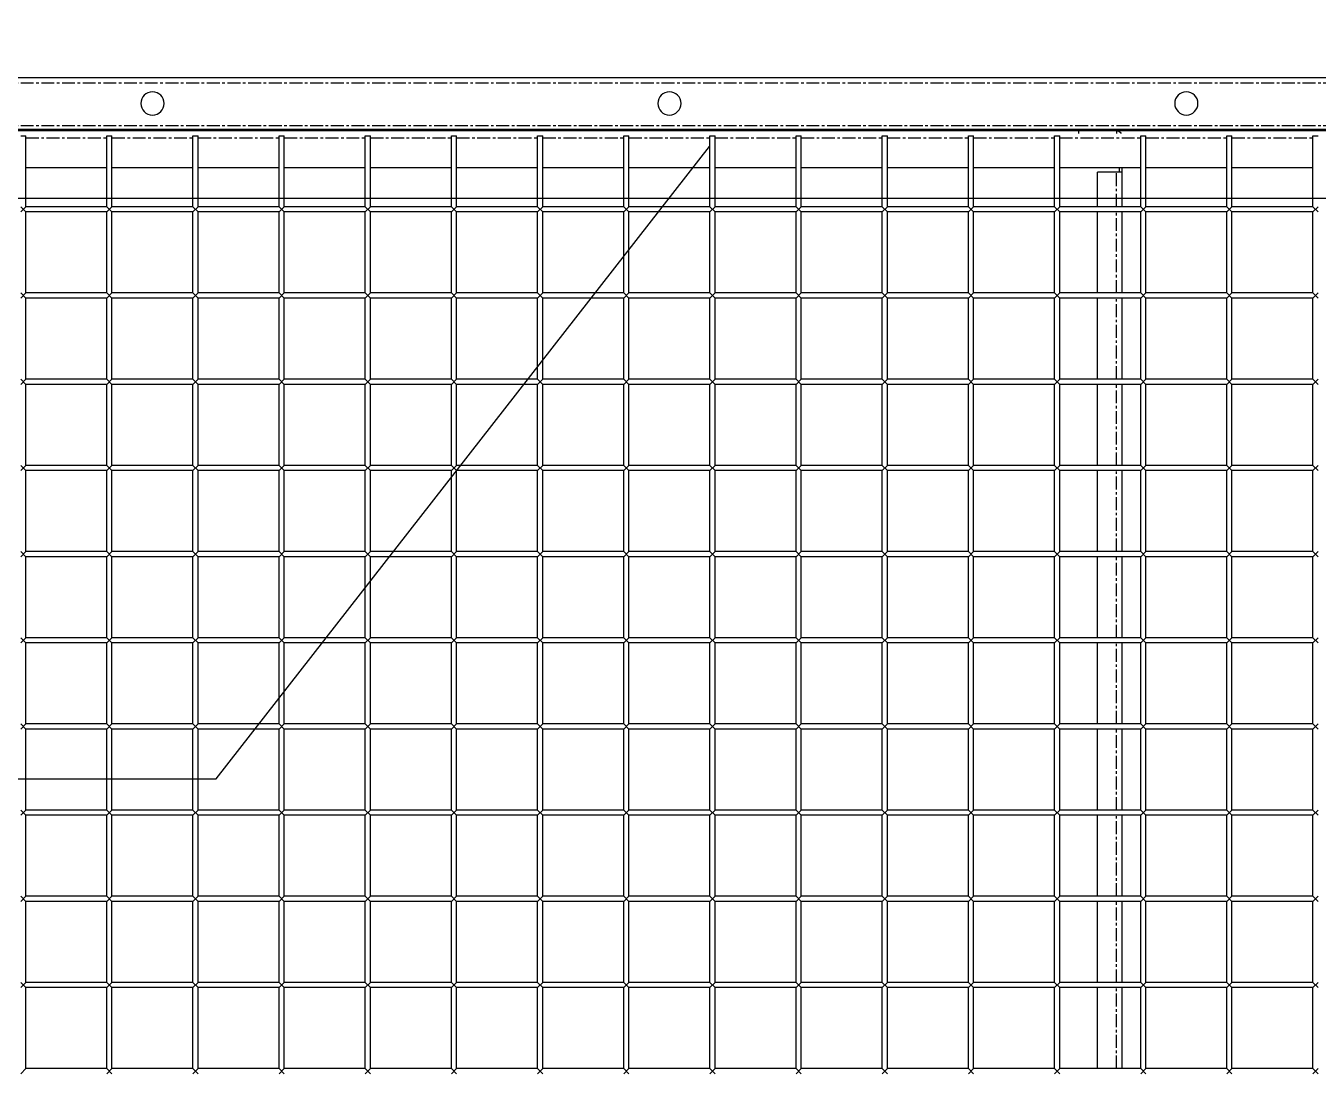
# Model space of a CAD drawing. Header units: millimetres. Extents: x -198529 to 244266, y -64 to 158464.
# Drawn here: x -164032 to -163282, y 95757 to 96363 of the extents above; entities that cross this region are included whole.
import ezdxf

# ---------------------------------------------------------------- set-up
doc = ezdxf.new("R2010")
doc.units = ezdxf.units.MM
doc.linetypes.add('CENTER', pattern=[12, 7.5, -1.5, 1.5, -1.5])
for name, color, linetype in [('0-DCC', 30, 'Continuous'), ('0-DCC-STRUC', 180, 'Continuous'), ('0-DCC-STRUC-T', 4, 'Continuous')]:
    doc.layers.add(name, color=color, linetype=linetype)

# ---------------------------------------------------------------- blocks, each defined once
blk = doc.blocks.new('DCC2850x1800(右)')
at = {"color": 0, "linetype": 'Continuous'}
for p, q in [((65614.5, -72678.48), (62966, -72678.48)), ((62966, -72709.38), (65613, -72709.38)), ((63292.5, -72712.38), (63289.5, -72712.38)), ((63292.5, -72753.48), (63292.5, -72712.38)), ((63339.5, -72753.48), (63339.5, -72712.38)), ((63342.5, -72712.38), (63339.5, -72712.38)), ((63342.5, -72753.48), (63342.5, -72712.38)), ((63389.5, -72753.48), (63389.5, -72712.38)), ((63392.5, -72712.38), (63389.5, -72712.38)), ((63392.5, -72753.48), (63392.5, -72712.38)), ((63428.5, -72709.38), (63428.5, -72710.88)), ((63439.5, -72753.48), (63439.5, -72712.38)), ((63442.5, -72712.38), (63439.5, -72712.38)), ((63442.5, -72753.48), (63442.5, -72712.38)), ((63489.5, -72753.48), (63489.5, -72712.38)), ((63492.5, -72712.38), (63489.5, -72712.38)), ((63492.5, -72753.48), (63492.5, -72712.38)), ((63539.5, -72753.48), (63539.5, -72712.38)), ((63542.5, -72712.38), (63539.5, -72712.38)), ((63542.5, -72753.48), (63542.5, -72712.38)), ((63589.5, -72753.48), (63589.5, -72712.38)), ((63592.5, -72712.38), (63589.5, -72712.38)), ((63592.5, -72753.48), (63592.5, -72712.38)), ((63639.5, -72753.48), (63639.5, -72712.38)), ((63642.5, -72712.38), (63639.5, -72712.38)), ((63642.5, -72753.48), (63642.5, -72712.38)), ((63689.5, -72753.48), (63689.5, -72712.38)), ((63692.5, -72712.38), (63689.5, -72712.38)), ((63692.5, -72753.48), (63692.5, -72712.38)), ((63739.5, -72753.48), (63739.5, -72712.38)), ((63742.5, -72712.38), (63739.5, -72712.38)), ((63742.5, -72753.48), (63742.5, -72712.38)), ((63789.5, -72753.48), (63789.5, -72712.38)), ((63792.5, -72712.38), (63789.5, -72712.38)), ((63792.5, -72753.48), (63792.5, -72712.38)), ((63839.5, -72753.48), (63839.5, -72712.38)), ((63842.5, -72712.38), (63839.5, -72712.38)), ((63842.5, -72753.48), (63842.5, -72712.38)), ((63889.5, -72753.48), (63889.5, -72712.38)), ((63892.5, -72712.38), (63889.5, -72712.38)), ((63892.5, -72753.48), (63892.5, -72712.38)), ((63939.5, -72753.48), (63939.5, -72712.38)), ((63942.5, -72712.38), (63939.5, -72712.38)), ((63942.5, -72753.48), (63942.5, -72712.38)), ((63989.5, -72753.48), (63989.5, -72712.38)), ((63992.5, -72712.38), (63989.5, -72712.38)), ((63992.5, -72753.48), (63992.5, -72712.38)), ((64039.5, -72753.48), (64039.5, -72712.38)), ((64042.5, -72712.38), (64039.5, -72712.38)), ((63292.5, -72730.88), (63339.5, -72730.88)), ((63342.5, -72730.88), (63389.5, -72730.88)), ((63392.5, -72730.88), (63439.5, -72730.88)), ((63403.5, -72730.88), (63403.5, -72753.48)), ((63403.5, -72733.38), (63417.5, -72733.38)), ((63405, -72730.88), (63405, -72733.38)), ((63417.5, -72753.48), (63417.5, -72733.38)), ((63442.5, -72730.88), (63489.5, -72730.88)), ((63492.5, -72730.88), (63539.5, -72730.88)), ((63542.5, -72730.88), (63589.5, -72730.88)), ((63592.5, -72730.88), (63639.5, -72730.88)), ((63642.5, -72730.88), (63689.5, -72730.88)), ((63692.5, -72730.88), (63739.5, -72730.88)), ((63742.5, -72730.88), (63789.5, -72730.88)), ((63792.5, -72730.88), (63839.5, -72730.88)), ((63842.5, -72730.88), (63889.5, -72730.88)), ((63892.5, -72730.88), (63939.5, -72730.88)), ((63942.5, -72730.88), (63989.5, -72730.88)), ((63992.5, -72730.88), (64039.5, -72730.88)), ((63292.5, -72756.48), (63289.5, -72753.48)), ((63292.5, -72753.48), (63289.5, -72756.48)), ((63292.5, -72753.48), (63339.5, -72753.48)), ((63292.5, -72756.48), (63339.5, -72756.48)), ((63292.5, -72803.48), (63292.5, -72756.48)), ((63342.5, -72756.48), (63339.5, -72753.48)), ((63342.5, -72753.48), (63339.5, -72756.48)), ((63339.5, -72803.48), (63339.5, -72756.48)), ((63342.5, -72753.48), (63389.5, -72753.48)), ((63342.5, -72756.48), (63389.5, -72756.48)), ((63342.5, -72803.48), (63342.5, -72756.48)), ((63392.5, -72756.48), (63389.5, -72753.48)), ((63392.5, -72753.48), (63389.5, -72756.48)), ((63389.5, -72803.48), (63389.5, -72756.48)), ((63392.5, -72753.48), (63439.5, -72753.48)), ((63392.5, -72756.48), (63439.5, -72756.48)), ((63392.5, -72803.48), (63392.5, -72756.48)), ((63403.5, -72756.48), (63403.5, -72803.48)), ((63417.5, -72803.48), (63417.5, -72756.48)), ((63442.5, -72756.48), (63439.5, -72753.48)), ((63442.5, -72753.48), (63439.5, -72756.48)), ((63439.5, -72803.48), (63439.5, -72756.48)), ((63442.5, -72753.48), (63489.5, -72753.48)), ((63442.5, -72756.48), (63489.5, -72756.48)), ((63442.5, -72803.48), (63442.5, -72756.48)), ((63492.5, -72756.48), (63489.5, -72753.48)), ((63492.5, -72753.48), (63489.5, -72756.48)), ((63489.5, -72803.48), (63489.5, -72756.48)), ((63492.5, -72753.48), (63539.5, -72753.48)), ((63492.5, -72756.48), (63539.5, -72756.48)), ((63492.5, -72803.48), (63492.5, -72756.48)), ((63542.5, -72756.48), (63539.5, -72753.48)), ((63542.5, -72753.48), (63539.5, -72756.48)), ((63539.5, -72803.48), (63539.5, -72756.48)), ((63542.5, -72753.48), (63589.5, -72753.48)), ((63542.5, -72756.48), (63589.5, -72756.48)), ((63542.5, -72803.48), (63542.5, -72756.48)), ((63592.5, -72756.48), (63589.5, -72753.48)), ((63592.5, -72753.48), (63589.5, -72756.48)), ((63589.5, -72803.48), (63589.5, -72756.48)), ((63592.5, -72753.48), (63639.5, -72753.48)), ((63592.5, -72756.48), (63639.5, -72756.48)), ((63592.5, -72803.48), (63592.5, -72756.48)), ((63642.5, -72756.48), (63639.5, -72753.48)), ((63642.5, -72753.48), (63639.5, -72756.48)), ((63639.5, -72803.48), (63639.5, -72756.48)), ((63642.5, -72753.48), (63689.5, -72753.48)), ((63642.5, -72756.48), (63689.5, -72756.48)), ((63642.5, -72803.48), (63642.5, -72756.48)), ((63692.5, -72756.48), (63689.5, -72753.48)), ((63692.5, -72753.48), (63689.5, -72756.48)), ((63689.5, -72803.48), (63689.5, -72756.48)), ((63692.5, -72753.48), (63739.5, -72753.48)), ((63692.5, -72756.48), (63739.5, -72756.48)), ((63692.5, -72803.48), (63692.5, -72756.48)), ((63742.5, -72756.48), (63739.5, -72753.48)), ((63742.5, -72753.48), (63739.5, -72756.48)), ((63739.5, -72803.48), (63739.5, -72756.48)), ((63742.5, -72753.48), (63789.5, -72753.48)), ((63742.5, -72756.48), (63789.5, -72756.48)), ((63742.5, -72803.48), (63742.5, -72756.48)), ((63792.5, -72756.48), (63789.5, -72753.48)), ((63792.5, -72753.48), (63789.5, -72756.48)), ((63789.5, -72803.48), (63789.5, -72756.48)), ((63792.5, -72753.48), (63839.5, -72753.48)), ((63792.5, -72756.48), (63839.5, -72756.48)), ((63792.5, -72803.48), (63792.5, -72756.48)), ((63842.5, -72756.48), (63839.5, -72753.48)), ((63842.5, -72753.48), (63839.5, -72756.48)), ((63839.5, -72803.48), (63839.5, -72756.48)), ((63842.5, -72753.48), (63889.5, -72753.48)), ((63842.5, -72756.48), (63889.5, -72756.48)), ((63842.5, -72803.48), (63842.5, -72756.48)), ((63892.5, -72756.48), (63889.5, -72753.48)), ((63892.5, -72753.48), (63889.5, -72756.48)), ((63889.5, -72803.48), (63889.5, -72756.48)), ((63892.5, -72753.48), (63939.5, -72753.48)), ((63892.5, -72756.48), (63939.5, -72756.48)), ((63892.5, -72803.48), (63892.5, -72756.48)), ((63942.5, -72756.48), (63939.5, -72753.48)), ((63942.5, -72753.48), (63939.5, -72756.48)), ((63939.5, -72803.48), (63939.5, -72756.48)), ((63942.5, -72753.48), (63989.5, -72753.48)), ((63942.5, -72756.48), (63989.5, -72756.48)), ((63942.5, -72803.48), (63942.5, -72756.48)), ((63992.5, -72756.48), (63989.5, -72753.48)), ((63992.5, -72753.48), (63989.5, -72756.48)), ((63989.5, -72803.48), (63989.5, -72756.48)), ((63992.5, -72753.48), (64039.5, -72753.48)), ((63992.5, -72756.48), (64039.5, -72756.48)), ((63992.5, -72803.48), (63992.5, -72756.48)), ((64042.5, -72756.48), (64039.5, -72753.48)), ((64042.5, -72753.48), (64039.5, -72756.48)), ((64039.5, -72803.48), (64039.5, -72756.48)), ((63292.5, -72806.48), (63289.5, -72803.48)), ((63292.5, -72803.48), (63289.5, -72806.48)), ((63292.5, -72803.48), (63339.5, -72803.48)), ((63292.5, -72853.48), (63292.5, -72806.48)), ((63292.5, -72806.48), (63339.5, -72806.48)), ((63342.5, -72806.48), (63339.5, -72803.48)), ((63342.5, -72803.48), (63339.5, -72806.48)), ((63339.5, -72853.48), (63339.5, -72806.48)), ((63342.5, -72803.48), (63389.5, -72803.48)), ((63342.5, -72853.48), (63342.5, -72806.48)), ((63342.5, -72806.48), (63389.5, -72806.48)), ((63392.5, -72806.48), (63389.5, -72803.48)), ((63392.5, -72803.48), (63389.5, -72806.48)), ((63389.5, -72853.48), (63389.5, -72806.48)), ((63392.5, -72803.48), (63439.5, -72803.48)), ((63392.5, -72853.48), (63392.5, -72806.48)), ((63392.5, -72806.48), (63439.5, -72806.48)), ((63403.5, -72806.48), (63403.5, -72853.48)), ((63417.5, -72853.48), (63417.5, -72806.48)), ((63442.5, -72806.48), (63439.5, -72803.48)), ((63442.5, -72803.48), (63439.5, -72806.48)), ((63439.5, -72853.48), (63439.5, -72806.48)), ((63442.5, -72803.48), (63489.5, -72803.48)), ((63442.5, -72853.48), (63442.5, -72806.48)), ((63442.5, -72806.48), (63489.5, -72806.48)), ((63492.5, -72806.48), (63489.5, -72803.48)), ((63492.5, -72803.48), (63489.5, -72806.48)), ((63489.5, -72853.48), (63489.5, -72806.48)), ((63492.5, -72803.48), (63539.5, -72803.48)), ((63492.5, -72853.48), (63492.5, -72806.48)), ((63492.5, -72806.48), (63539.5, -72806.48)), ((63542.5, -72806.48), (63539.5, -72803.48)), ((63542.5, -72803.48), (63539.5, -72806.48)), ((63539.5, -72853.48), (63539.5, -72806.48)), ((63542.5, -72803.48), (63589.5, -72803.48)), ((63542.5, -72853.48), (63542.5, -72806.48)), ((63542.5, -72806.48), (63589.5, -72806.48)), ((63592.5, -72806.48), (63589.5, -72803.48)), ((63592.5, -72803.48), (63589.5, -72806.48)), ((63589.5, -72853.48), (63589.5, -72806.48)), ((63592.5, -72803.48), (63639.5, -72803.48)), ((63592.5, -72853.48), (63592.5, -72806.48)), ((63592.5, -72806.48), (63639.5, -72806.48)), ((63642.5, -72806.48), (63639.5, -72803.48)), ((63642.5, -72803.48), (63639.5, -72806.48)), ((63639.5, -72853.48), (63639.5, -72806.48)), ((63642.5, -72803.48), (63689.5, -72803.48)), ((63642.5, -72853.48), (63642.5, -72806.48)), ((63642.5, -72806.48), (63689.5, -72806.48)), ((63692.5, -72806.48), (63689.5, -72803.48)), ((63692.5, -72803.48), (63689.5, -72806.48)), ((63689.5, -72853.48), (63689.5, -72806.48)), ((63692.5, -72803.48), (63739.5, -72803.48)), ((63692.5, -72853.48), (63692.5, -72806.48)), ((63692.5, -72806.48), (63739.5, -72806.48)), ((63742.5, -72806.48), (63739.5, -72803.48)), ((63742.5, -72803.48), (63739.5, -72806.48)), ((63739.5, -72853.48), (63739.5, -72806.48)), ((63742.5, -72803.48), (63789.5, -72803.48)), ((63742.5, -72853.48), (63742.5, -72806.48)), ((63742.5, -72806.48), (63789.5, -72806.48)), ((63792.5, -72806.48), (63789.5, -72803.48)), ((63792.5, -72803.48), (63789.5, -72806.48)), ((63789.5, -72853.48), (63789.5, -72806.48)), ((63792.5, -72803.48), (63839.5, -72803.48)), ((63792.5, -72853.48), (63792.5, -72806.48)), ((63792.5, -72806.48), (63839.5, -72806.48)), ((63842.5, -72806.48), (63839.5, -72803.48)), ((63842.5, -72803.48), (63839.5, -72806.48)), ((63839.5, -72853.48), (63839.5, -72806.48)), ((63842.5, -72803.48), (63889.5, -72803.48)), ((63842.5, -72853.48), (63842.5, -72806.48)), ((63842.5, -72806.48), (63889.5, -72806.48)), ((63892.5, -72806.48), (63889.5, -72803.48)), ((63892.5, -72803.48), (63889.5, -72806.48)), ((63889.5, -72853.48), (63889.5, -72806.48)), ((63892.5, -72803.48), (63939.5, -72803.48)), ((63892.5, -72853.48), (63892.5, -72806.48)), ((63892.5, -72806.48), (63939.5, -72806.48)), ((63942.5, -72806.48), (63939.5, -72803.48)), ((63942.5, -72803.48), (63939.5, -72806.48)), ((63939.5, -72853.48), (63939.5, -72806.48)), ((63942.5, -72803.48), (63989.5, -72803.48)), ((63942.5, -72853.48), (63942.5, -72806.48)), ((63942.5, -72806.48), (63989.5, -72806.48)), ((63992.5, -72806.48), (63989.5, -72803.48)), ((63992.5, -72803.48), (63989.5, -72806.48)), ((63989.5, -72853.48), (63989.5, -72806.48)), ((63992.5, -72803.48), (64039.5, -72803.48)), ((63992.5, -72853.48), (63992.5, -72806.48)), ((63992.5, -72806.48), (64039.5, -72806.48)), ((64042.5, -72806.48), (64039.5, -72803.48)), ((64042.5, -72803.48), (64039.5, -72806.48)), ((64039.5, -72853.48), (64039.5, -72806.48)), ((63292.5, -72856.48), (63289.5, -72853.48)), ((63292.5, -72853.48), (63289.5, -72856.48)), ((63292.5, -72853.48), (63339.5, -72853.48)), ((63342.5, -72856.48), (63339.5, -72853.48)), ((63342.5, -72853.48), (63339.5, -72856.48)), ((63342.5, -72853.48), (63389.5, -72853.48)), ((63392.5, -72856.48), (63389.5, -72853.48)), ((63392.5, -72853.48), (63389.5, -72856.48)), ((63392.5, -72853.48), (63439.5, -72853.48)), ((63442.5, -72856.48), (63439.5, -72853.48)), ((63442.5, -72853.48), (63439.5, -72856.48)), ((63442.5, -72853.48), (63489.5, -72853.48)), ((63492.5, -72856.48), (63489.5, -72853.48)), ((63492.5, -72853.48), (63489.5, -72856.48)), ((63492.5, -72853.48), (63539.5, -72853.48)), ((63542.5, -72856.48), (63539.5, -72853.48)), ((63542.5, -72853.48), (63539.5, -72856.48)), ((63542.5, -72853.48), (63589.5, -72853.48)), ((63592.5, -72856.48), (63589.5, -72853.48)), ((63592.5, -72853.48), (63589.5, -72856.48)), ((63592.5, -72853.48), (63639.5, -72853.48)), ((63642.5, -72856.48), (63639.5, -72853.48)), ((63642.5, -72853.48), (63639.5, -72856.48)), ((63642.5, -72853.48), (63689.5, -72853.48)), ((63692.5, -72856.48), (63689.5, -72853.48)), ((63692.5, -72853.48), (63689.5, -72856.48)), ((63692.5, -72853.48), (63739.5, -72853.48)), ((63742.5, -72856.48), (63739.5, -72853.48)), ((63742.5, -72853.48), (63739.5, -72856.48)), ((63742.5, -72853.48), (63789.5, -72853.48)), ((63792.5, -72856.48), (63789.5, -72853.48)), ((63792.5, -72853.48), (63789.5, -72856.48)), ((63792.5, -72853.48), (63839.5, -72853.48)), ((63842.5, -72856.48), (63839.5, -72853.48)), ((63842.5, -72853.48), (63839.5, -72856.48)), ((63842.5, -72853.48), (63889.5, -72853.48)), ((63892.5, -72856.48), (63889.5, -72853.48)), ((63892.5, -72853.48), (63889.5, -72856.48)), ((63892.5, -72853.48), (63939.5, -72853.48)), ((63942.5, -72856.48), (63939.5, -72853.48)), ((63942.5, -72853.48), (63939.5, -72856.48)), ((63942.5, -72853.48), (63989.5, -72853.48)), ((63992.5, -72856.48), (63989.5, -72853.48)), ((63992.5, -72853.48), (63989.5, -72856.48)), ((63992.5, -72853.48), (64039.5, -72853.48)), ((64042.5, -72856.48), (64039.5, -72853.48)), ((64042.5, -72853.48), (64039.5, -72856.48)), ((63292.5, -72856.48), (63339.5, -72856.48)), ((63292.5, -72903.48), (63292.5, -72856.48)), ((63339.5, -72903.48), (63339.5, -72856.48)), ((63342.5, -72856.48), (63389.5, -72856.48)), ((63342.5, -72903.48), (63342.5, -72856.48)), ((63389.5, -72903.48), (63389.5, -72856.48)), ((63392.5, -72856.48), (63439.5, -72856.48)), ((63392.5, -72903.48), (63392.5, -72856.48)), ((63403.5, -72856.48), (63403.5, -72903.48)), ((63417.5, -72903.48), (63417.5, -72856.48)), ((63439.5, -72903.48), (63439.5, -72856.48)), ((63442.5, -72903.48), (63442.5, -72856.48)), ((63442.5, -72856.48), (63489.5, -72856.48)), ((63489.5, -72903.48), (63489.5, -72856.48)), ((63492.5, -72903.48), (63492.5, -72856.48)), ((63492.5, -72856.48), (63539.5, -72856.48)), ((63539.5, -72903.48), (63539.5, -72856.48)), ((63542.5, -72903.48), (63542.5, -72856.48)), ((63542.5, -72856.48), (63589.5, -72856.48)), ((63589.5, -72903.48), (63589.5, -72856.48)), ((63592.5, -72903.48), (63592.5, -72856.48)), ((63592.5, -72856.48), (63639.5, -72856.48)), ((63639.5, -72903.48), (63639.5, -72856.48)), ((63642.5, -72903.48), (63642.5, -72856.48)), ((63642.5, -72856.48), (63689.5, -72856.48)), ((63689.5, -72903.48), (63689.5, -72856.48)), ((63692.5, -72903.48), (63692.5, -72856.48)), ((63692.5, -72856.48), (63739.5, -72856.48)), ((63739.5, -72903.48), (63739.5, -72856.48)), ((63742.5, -72903.48), (63742.5, -72856.48)), ((63742.5, -72856.48), (63789.5, -72856.48)), ((63789.5, -72903.48), (63789.5, -72856.48)), ((63792.5, -72903.48), (63792.5, -72856.48)), ((63792.5, -72856.48), (63839.5, -72856.48)), ((63839.5, -72903.48), (63839.5, -72856.48)), ((63842.5, -72903.48), (63842.5, -72856.48)), ((63842.5, -72856.48), (63889.5, -72856.48)), ((63889.5, -72903.48), (63889.5, -72856.48)), ((63892.5, -72903.48), (63892.5, -72856.48)), ((63892.5, -72856.48), (63939.5, -72856.48)), ((63939.5, -72903.48), (63939.5, -72856.48)), ((63942.5, -72903.48), (63942.5, -72856.48)), ((63942.5, -72856.48), (63989.5, -72856.48)), ((63989.5, -72903.48), (63989.5, -72856.48)), ((63992.5, -72903.48), (63992.5, -72856.48)), ((63992.5, -72856.48), (64039.5, -72856.48)), ((64039.5, -72903.48), (64039.5, -72856.48)), ((63292.5, -72906.48), (63289.5, -72903.48)), ((63292.5, -72903.48), (63289.5, -72906.48)), ((63292.5, -72903.48), (63339.5, -72903.48)), ((63292.5, -72906.48), (63339.5, -72906.48)), ((63292.5, -72953.48), (63292.5, -72906.48)), ((63342.5, -72906.48), (63339.5, -72903.48)), ((63342.5, -72903.48), (63339.5, -72906.48)), ((63339.5, -72953.48), (63339.5, -72906.48)), ((63342.5, -72903.48), (63389.5, -72903.48)), ((63342.5, -72906.48), (63389.5, -72906.48)), ((63342.5, -72953.48), (63342.5, -72906.48)), ((63392.5, -72906.48), (63389.5, -72903.48)), ((63392.5, -72903.48), (63389.5, -72906.48)), ((63389.5, -72953.48), (63389.5, -72906.48)), ((63392.5, -72903.48), (63439.5, -72903.48)), ((63392.5, -72906.48), (63439.5, -72906.48)), ((63392.5, -72953.48), (63392.5, -72906.48)), ((63403.5, -72906.48), (63403.5, -72953.48)), ((63417.5, -72953.48), (63417.5, -72906.48)), ((63442.5, -72906.48), (63439.5, -72903.48)), ((63442.5, -72903.48), (63439.5, -72906.48)), ((63439.5, -72953.48), (63439.5, -72906.48)), ((63442.5, -72903.48), (63489.5, -72903.48)), ((63442.5, -72906.48), (63489.5, -72906.48)), ((63442.5, -72953.48), (63442.5, -72906.48)), ((63492.5, -72906.48), (63489.5, -72903.48)), ((63492.5, -72903.48), (63489.5, -72906.48)), ((63489.5, -72953.48), (63489.5, -72906.48)), ((63492.5, -72903.48), (63539.5, -72903.48)), ((63492.5, -72906.48), (63539.5, -72906.48)), ((63492.5, -72953.48), (63492.5, -72906.48)), ((63542.5, -72906.48), (63539.5, -72903.48)), ((63542.5, -72903.48), (63539.5, -72906.48)), ((63539.5, -72953.48), (63539.5, -72906.48)), ((63542.5, -72903.48), (63589.5, -72903.48)), ((63542.5, -72906.48), (63589.5, -72906.48)), ((63542.5, -72953.48), (63542.5, -72906.48)), ((63592.5, -72906.48), (63589.5, -72903.48)), ((63592.5, -72903.48), (63589.5, -72906.48)), ((63589.5, -72953.48), (63589.5, -72906.48)), ((63592.5, -72903.48), (63639.5, -72903.48)), ((63592.5, -72953.48), (63592.5, -72906.48)), ((63592.5, -72906.48), (63639.5, -72906.48)), ((63642.5, -72906.48), (63639.5, -72903.48)), ((63642.5, -72903.48), (63639.5, -72906.48)), ((63639.5, -72953.48), (63639.5, -72906.48)), ((63642.5, -72903.48), (63689.5, -72903.48)), ((63642.5, -72953.48), (63642.5, -72906.48)), ((63642.5, -72906.48), (63689.5, -72906.48)), ((63692.5, -72906.48), (63689.5, -72903.48)), ((63692.5, -72903.48), (63689.5, -72906.48)), ((63689.5, -72953.48), (63689.5, -72906.48)), ((63692.5, -72903.48), (63739.5, -72903.48)), ((63692.5, -72953.48), (63692.5, -72906.48)), ((63692.5, -72906.48), (63739.5, -72906.48)), ((63742.5, -72906.48), (63739.5, -72903.48)), ((63742.5, -72903.48), (63739.5, -72906.48)), ((63739.5, -72953.48), (63739.5, -72906.48)), ((63742.5, -72903.48), (63789.5, -72903.48)), ((63742.5, -72953.48), (63742.5, -72906.48)), ((63742.5, -72906.48), (63789.5, -72906.48)), ((63792.5, -72906.48), (63789.5, -72903.48)), ((63792.5, -72903.48), (63789.5, -72906.48)), ((63789.5, -72953.48), (63789.5, -72906.48)), ((63792.5, -72903.48), (63839.5, -72903.48)), ((63792.5, -72953.48), (63792.5, -72906.48)), ((63792.5, -72906.48), (63839.5, -72906.48)), ((63842.5, -72906.48), (63839.5, -72903.48)), ((63842.5, -72903.48), (63839.5, -72906.48)), ((63839.5, -72953.48), (63839.5, -72906.48)), ((63842.5, -72903.48), (63889.5, -72903.48)), ((63842.5, -72953.48), (63842.5, -72906.48)), ((63842.5, -72906.48), (63889.5, -72906.48)), ((63892.5, -72906.48), (63889.5, -72903.48)), ((63892.5, -72903.48), (63889.5, -72906.48)), ((63889.5, -72953.48), (63889.5, -72906.48)), ((63892.5, -72903.48), (63939.5, -72903.48)), ((63892.5, -72953.48), (63892.5, -72906.48)), ((63892.5, -72906.48), (63939.5, -72906.48)), ((63942.5, -72906.48), (63939.5, -72903.48)), ((63942.5, -72903.48), (63939.5, -72906.48)), ((63939.5, -72953.48), (63939.5, -72906.48)), ((63942.5, -72903.48), (63989.5, -72903.48)), ((63942.5, -72953.48), (63942.5, -72906.48)), ((63942.5, -72906.48), (63989.5, -72906.48)), ((63992.5, -72906.48), (63989.5, -72903.48)), ((63992.5, -72903.48), (63989.5, -72906.48)), ((63989.5, -72953.48), (63989.5, -72906.48)), ((63992.5, -72903.48), (64039.5, -72903.48)), ((63992.5, -72953.48), (63992.5, -72906.48)), ((63992.5, -72906.48), (64039.5, -72906.48)), ((64042.5, -72906.48), (64039.5, -72903.48)), ((64042.5, -72903.48), (64039.5, -72906.48)), ((64039.5, -72953.48), (64039.5, -72906.48)), ((63292.5, -72956.48), (63289.5, -72953.48)), ((63292.5, -72953.48), (63289.5, -72956.48)), ((63292.5, -72953.48), (63339.5, -72953.48)), ((63292.5, -72956.48), (63339.5, -72956.48)), ((63292.5, -73003.48), (63292.5, -72956.48)), ((63342.5, -72956.48), (63339.5, -72953.48)), ((63342.5, -72953.48), (63339.5, -72956.48)), ((63339.5, -73003.48), (63339.5, -72956.48)), ((63342.5, -72953.48), (63389.5, -72953.48)), ((63342.5, -72956.48), (63389.5, -72956.48)), ((63342.5, -73003.48), (63342.5, -72956.48)), ((63392.5, -72956.48), (63389.5, -72953.48)), ((63392.5, -72953.48), (63389.5, -72956.48)), ((63389.5, -73003.48), (63389.5, -72956.48)), ((63392.5, -72953.48), (63439.5, -72953.48)), ((63392.5, -72956.48), (63439.5, -72956.48)), ((63392.5, -73003.48), (63392.5, -72956.48)), ((63403.5, -72956.48), (63403.5, -73003.48)), ((63417.5, -73003.48), (63417.5, -72956.48)), ((63442.5, -72956.48), (63439.5, -72953.48)), ((63442.5, -72953.48), (63439.5, -72956.48)), ((63439.5, -73003.48), (63439.5, -72956.48)), ((63442.5, -72953.48), (63489.5, -72953.48)), ((63442.5, -72956.48), (63489.5, -72956.48)), ((63442.5, -73003.48), (63442.5, -72956.48)), ((63492.5, -72956.48), (63489.5, -72953.48)), ((63492.5, -72953.48), (63489.5, -72956.48)), ((63489.5, -73003.48), (63489.5, -72956.48)), ((63492.5, -72953.48), (63539.5, -72953.48)), ((63492.5, -72956.48), (63539.5, -72956.48)), ((63492.5, -73003.48), (63492.5, -72956.48)), ((63542.5, -72956.48), (63539.5, -72953.48)), ((63542.5, -72953.48), (63539.5, -72956.48)), ((63539.5, -73003.48), (63539.5, -72956.48)), ((63542.5, -72953.48), (63589.5, -72953.48)), ((63542.5, -72956.48), (63589.5, -72956.48)), ((63542.5, -73003.48), (63542.5, -72956.48)), ((63592.5, -72956.48), (63589.5, -72953.48)), ((63592.5, -72953.48), (63589.5, -72956.48)), ((63589.5, -73003.48), (63589.5, -72956.48)), ((63592.5, -72953.48), (63639.5, -72953.48)), ((63592.5, -73003.48), (63592.5, -72956.48)), ((63592.5, -72956.48), (63639.5, -72956.48)), ((63642.5, -72956.48), (63639.5, -72953.48)), ((63642.5, -72953.48), (63639.5, -72956.48)), ((63639.5, -73003.48), (63639.5, -72956.48)), ((63642.5, -72953.48), (63689.5, -72953.48)), ((63642.5, -73003.48), (63642.5, -72956.48)), ((63642.5, -72956.48), (63689.5, -72956.48)), ((63692.5, -72956.48), (63689.5, -72953.48)), ((63692.5, -72953.48), (63689.5, -72956.48)), ((63689.5, -73003.48), (63689.5, -72956.48)), ((63692.5, -72953.48), (63739.5, -72953.48)), ((63692.5, -73003.48), (63692.5, -72956.48)), ((63692.5, -72956.48), (63739.5, -72956.48)), ((63742.5, -72956.48), (63739.5, -72953.48)), ((63742.5, -72953.48), (63739.5, -72956.48)), ((63739.5, -73003.48), (63739.5, -72956.48)), ((63742.5, -72953.48), (63789.5, -72953.48)), ((63742.5, -73003.48), (63742.5, -72956.48)), ((63742.5, -72956.48), (63789.5, -72956.48)), ((63792.5, -72956.48), (63789.5, -72953.48)), ((63792.5, -72953.48), (63789.5, -72956.48)), ((63789.5, -73003.48), (63789.5, -72956.48)), ((63792.5, -72953.48), (63839.5, -72953.48)), ((63792.5, -73003.48), (63792.5, -72956.48)), ((63792.5, -72956.48), (63839.5, -72956.48)), ((63842.5, -72956.48), (63839.5, -72953.48)), ((63842.5, -72953.48), (63839.5, -72956.48)), ((63839.5, -73003.48), (63839.5, -72956.48)), ((63842.5, -72953.48), (63889.5, -72953.48)), ((63842.5, -73003.48), (63842.5, -72956.48)), ((63842.5, -72956.48), (63889.5, -72956.48)), ((63892.5, -72956.48), (63889.5, -72953.48)), ((63892.5, -72953.48), (63889.5, -72956.48)), ((63889.5, -73003.48), (63889.5, -72956.48)), ((63892.5, -72953.48), (63939.5, -72953.48)), ((63892.5, -73003.48), (63892.5, -72956.48)), ((63892.5, -72956.48), (63939.5, -72956.48)), ((63942.5, -72956.48), (63939.5, -72953.48)), ((63942.5, -72953.48), (63939.5, -72956.48)), ((63939.5, -73003.48), (63939.5, -72956.48)), ((63942.5, -72953.48), (63989.5, -72953.48)), ((63942.5, -73003.48), (63942.5, -72956.48)), ((63942.5, -72956.48), (63989.5, -72956.48)), ((63992.5, -72956.48), (63989.5, -72953.48)), ((63992.5, -72953.48), (63989.5, -72956.48)), ((63989.5, -73003.48), (63989.5, -72956.48)), ((63992.5, -72953.48), (64039.5, -72953.48)), ((63992.5, -73003.48), (63992.5, -72956.48)), ((63992.5, -72956.48), (64039.5, -72956.48)), ((64042.5, -72956.48), (64039.5, -72953.48)), ((64042.5, -72953.48), (64039.5, -72956.48)), ((64039.5, -73003.48), (64039.5, -72956.48)), ((63292.5, -73006.48), (63289.5, -73003.48)), ((63292.5, -73003.48), (63289.5, -73006.48)), ((63292.5, -73003.48), (63339.5, -73003.48)), ((63342.5, -73006.48), (63339.5, -73003.48)), ((63342.5, -73003.48), (63339.5, -73006.48)), ((63342.5, -73003.48), (63389.5, -73003.48)), ((63392.5, -73006.48), (63389.5, -73003.48)), ((63392.5, -73003.48), (63389.5, -73006.48)), ((63392.5, -73003.48), (63439.5, -73003.48)), ((63442.5, -73006.48), (63439.5, -73003.48)), ((63442.5, -73003.48), (63439.5, -73006.48)), ((63442.5, -73003.48), (63489.5, -73003.48)), ((63492.5, -73006.48), (63489.5, -73003.48)), ((63492.5, -73003.48), (63489.5, -73006.48)), ((63492.5, -73003.48), (63539.5, -73003.48)), ((63542.5, -73006.48), (63539.5, -73003.48)), ((63542.5, -73003.48), (63539.5, -73006.48)), ((63542.5, -73003.48), (63589.5, -73003.48)), ((63592.5, -73006.48), (63589.5, -73003.48)), ((63592.5, -73003.48), (63589.5, -73006.48)), ((63592.5, -73003.48), (63639.5, -73003.48)), ((63642.5, -73006.48), (63639.5, -73003.48)), ((63642.5, -73003.48), (63639.5, -73006.48)), ((63642.5, -73003.48), (63689.5, -73003.48)), ((63692.5, -73006.48), (63689.5, -73003.48)), ((63692.5, -73003.48), (63689.5, -73006.48)), ((63692.5, -73003.48), (63739.5, -73003.48)), ((63742.5, -73006.48), (63739.5, -73003.48)), ((63742.5, -73003.48), (63739.5, -73006.48)), ((63742.5, -73003.48), (63789.5, -73003.48)), ((63792.5, -73006.48), (63789.5, -73003.48)), ((63792.5, -73003.48), (63789.5, -73006.48)), ((63792.5, -73003.48), (63839.5, -73003.48)), ((63842.5, -73006.48), (63839.5, -73003.48)), ((63842.5, -73003.48), (63839.5, -73006.48)), ((63842.5, -73003.48), (63889.5, -73003.48)), ((63892.5, -73006.48), (63889.5, -73003.48)), ((63892.5, -73003.48), (63889.5, -73006.48)), ((63892.5, -73003.48), (63939.5, -73003.48)), ((63942.5, -73006.48), (63939.5, -73003.48)), ((63942.5, -73003.48), (63939.5, -73006.48)), ((63942.5, -73003.48), (63989.5, -73003.48)), ((63992.5, -73006.48), (63989.5, -73003.48)), ((63992.5, -73003.48), (63989.5, -73006.48)), ((63992.5, -73003.48), (64039.5, -73003.48)), ((64042.5, -73006.48), (64039.5, -73003.48)), ((64042.5, -73003.48), (64039.5, -73006.48)), ((63292.5, -73006.48), (63339.5, -73006.48)), ((63292.5, -73053.48), (63292.5, -73006.48)), ((63339.5, -73053.48), (63339.5, -73006.48)), ((63342.5, -73006.48), (63389.5, -73006.48)), ((63342.5, -73053.48), (63342.5, -73006.48)), ((63389.5, -73053.48), (63389.5, -73006.48)), ((63392.5, -73006.48), (63439.5, -73006.48)), ((63392.5, -73053.48), (63392.5, -73006.48)), ((63403.5, -73006.48), (63403.5, -73053.48)), ((63417.5, -73053.48), (63417.5, -73006.48)), ((63439.5, -73053.48), (63439.5, -73006.48)), ((63442.5, -73006.48), (63489.5, -73006.48)), ((63442.5, -73053.48), (63442.5, -73006.48)), ((63489.5, -73053.48), (63489.5, -73006.48)), ((63492.5, -73006.48), (63539.5, -73006.48)), ((63492.5, -73053.48), (63492.5, -73006.48)), ((63539.5, -73053.48), (63539.5, -73006.48)), ((63542.5, -73006.48), (63589.5, -73006.48)), ((63542.5, -73053.48), (63542.5, -73006.48)), ((63589.5, -73053.48), (63589.5, -73006.48)), ((63592.5, -73053.48), (63592.5, -73006.48)), ((63592.5, -73006.48), (63639.5, -73006.48)), ((63639.5, -73053.48), (63639.5, -73006.48)), ((63642.5, -73053.48), (63642.5, -73006.48)), ((63642.5, -73006.48), (63689.5, -73006.48)), ((63689.5, -73053.48), (63689.5, -73006.48)), ((63692.5, -73053.48), (63692.5, -73006.48)), ((63692.5, -73006.48), (63739.5, -73006.48)), ((63739.5, -73053.48), (63739.5, -73006.48)), ((63742.5, -73053.48), (63742.5, -73006.48)), ((63742.5, -73006.48), (63789.5, -73006.48)), ((63789.5, -73053.48), (63789.5, -73006.48)), ((63792.5, -73053.48), (63792.5, -73006.48)), ((63792.5, -73006.48), (63839.5, -73006.48)), ((63839.5, -73053.48), (63839.5, -73006.48)), ((63842.5, -73053.48), (63842.5, -73006.48)), ((63842.5, -73006.48), (63889.5, -73006.48)), ((63889.5, -73053.48), (63889.5, -73006.48)), ((63892.5, -73053.48), (63892.5, -73006.48)), ((63892.5, -73006.48), (63939.5, -73006.48)), ((63939.5, -73053.48), (63939.5, -73006.48)), ((63942.5, -73053.48), (63942.5, -73006.48)), ((63942.5, -73006.48), (63989.5, -73006.48)), ((63989.5, -73053.48), (63989.5, -73006.48)), ((63992.5, -73053.48), (63992.5, -73006.48)), ((63992.5, -73006.48), (64039.5, -73006.48)), ((64039.5, -73053.48), (64039.5, -73006.48)), ((63292.5, -73056.48), (63289.5, -73053.48)), ((63292.5, -73053.48), (63289.5, -73056.48)), ((63292.5, -73053.48), (63339.5, -73053.48)), ((63292.5, -73056.48), (63339.5, -73056.48)), ((63292.5, -73103.48), (63292.5, -73056.48)), ((63342.5, -73056.48), (63339.5, -73053.48)), ((63342.5, -73053.48), (63339.5, -73056.48)), ((63339.5, -73103.48), (63339.5, -73056.48)), ((63342.5, -73053.48), (63389.5, -73053.48)), ((63342.5, -73056.48), (63389.5, -73056.48)), ((63342.5, -73103.48), (63342.5, -73056.48)), ((63392.5, -73056.48), (63389.5, -73053.48)), ((63392.5, -73053.48), (63389.5, -73056.48)), ((63389.5, -73103.48), (63389.5, -73056.48)), ((63392.5, -73053.48), (63439.5, -73053.48)), ((63392.5, -73056.48), (63439.5, -73056.48)), ((63392.5, -73103.48), (63392.5, -73056.48)), ((63403.5, -73056.48), (63403.5, -73103.48)), ((63417.5, -73103.48), (63417.5, -73056.48)), ((63442.5, -73056.48), (63439.5, -73053.48)), ((63442.5, -73053.48), (63439.5, -73056.48)), ((63439.5, -73103.48), (63439.5, -73056.48)), ((63442.5, -73053.48), (63489.5, -73053.48)), ((63442.5, -73056.48), (63489.5, -73056.48)), ((63442.5, -73103.48), (63442.5, -73056.48)), ((63492.5, -73056.48), (63489.5, -73053.48)), ((63492.5, -73053.48), (63489.5, -73056.48)), ((63489.5, -73103.48), (63489.5, -73056.48)), ((63492.5, -73053.48), (63539.5, -73053.48)), ((63492.5, -73056.48), (63539.5, -73056.48)), ((63492.5, -73103.48), (63492.5, -73056.48)), ((63542.5, -73056.48), (63539.5, -73053.48)), ((63542.5, -73053.48), (63539.5, -73056.48)), ((63539.5, -73103.48), (63539.5, -73056.48)), ((63542.5, -73053.48), (63589.5, -73053.48)), ((63542.5, -73056.48), (63589.5, -73056.48)), ((63542.5, -73103.48), (63542.5, -73056.48)), ((63592.5, -73056.48), (63589.5, -73053.48)), ((63592.5, -73053.48), (63589.5, -73056.48)), ((63589.5, -73103.48), (63589.5, -73056.48)), ((63592.5, -73053.48), (63639.5, -73053.48)), ((63592.5, -73056.48), (63639.5, -73056.48)), ((63592.5, -73103.48), (63592.5, -73056.48)), ((63642.5, -73056.48), (63639.5, -73053.48)), ((63642.5, -73053.48), (63639.5, -73056.48)), ((63639.5, -73103.48), (63639.5, -73056.48)), ((63642.5, -73053.48), (63689.5, -73053.48)), ((63642.5, -73056.48), (63689.5, -73056.48)), ((63642.5, -73103.48), (63642.5, -73056.48)), ((63692.5, -73056.48), (63689.5, -73053.48)), ((63692.5, -73053.48), (63689.5, -73056.48)), ((63689.5, -73103.48), (63689.5, -73056.48)), ((63692.5, -73053.48), (63739.5, -73053.48)), ((63692.5, -73056.48), (63739.5, -73056.48)), ((63692.5, -73103.48), (63692.5, -73056.48)), ((63742.5, -73056.48), (63739.5, -73053.48)), ((63742.5, -73053.48), (63739.5, -73056.48)), ((63739.5, -73103.48), (63739.5, -73056.48)), ((63742.5, -73053.48), (63789.5, -73053.48)), ((63742.5, -73103.48), (63742.5, -73056.48)), ((63742.5, -73056.48), (63789.5, -73056.48)), ((63792.5, -73056.48), (63789.5, -73053.48)), ((63792.5, -73053.48), (63789.5, -73056.48)), ((63789.5, -73103.48), (63789.5, -73056.48)), ((63792.5, -73053.48), (63839.5, -73053.48)), ((63792.5, -73103.48), (63792.5, -73056.48)), ((63792.5, -73056.48), (63839.5, -73056.48)), ((63842.5, -73056.48), (63839.5, -73053.48)), ((63842.5, -73053.48), (63839.5, -73056.48)), ((63839.5, -73103.48), (63839.5, -73056.48)), ((63842.5, -73053.48), (63889.5, -73053.48)), ((63842.5, -73103.48), (63842.5, -73056.48)), ((63842.5, -73056.48), (63889.5, -73056.48)), ((63892.5, -73056.48), (63889.5, -73053.48)), ((63892.5, -73053.48), (63889.5, -73056.48)), ((63889.5, -73103.48), (63889.5, -73056.48)), ((63892.5, -73053.48), (63939.5, -73053.48)), ((63892.5, -73103.48), (63892.5, -73056.48)), ((63892.5, -73056.48), (63939.5, -73056.48)), ((63942.5, -73056.48), (63939.5, -73053.48)), ((63942.5, -73053.48), (63939.5, -73056.48)), ((63939.5, -73103.48), (63939.5, -73056.48)), ((63942.5, -73053.48), (63989.5, -73053.48)), ((63942.5, -73103.48), (63942.5, -73056.48)), ((63942.5, -73056.48), (63989.5, -73056.48)), ((63992.5, -73056.48), (63989.5, -73053.48)), ((63992.5, -73053.48), (63989.5, -73056.48)), ((63989.5, -73103.48), (63989.5, -73056.48)), ((63992.5, -73053.48), (64039.5, -73053.48)), ((63992.5, -73103.48), (63992.5, -73056.48)), ((63992.5, -73056.48), (64039.5, -73056.48)), ((64042.5, -73056.48), (64039.5, -73053.48)), ((64042.5, -73053.48), (64039.5, -73056.48)), ((64039.5, -73103.48), (64039.5, -73056.48)), ((63292.5, -73106.48), (63289.5, -73103.48)), ((63292.5, -73103.48), (63289.5, -73106.48)), ((63292.5, -73103.48), (63339.5, -73103.48)), ((63292.5, -73106.48), (63339.5, -73106.48)), ((63292.5, -73153.48), (63292.5, -73106.48)), ((63342.5, -73106.48), (63339.5, -73103.48)), ((63342.5, -73103.48), (63339.5, -73106.48)), ((63339.5, -73153.48), (63339.5, -73106.48)), ((63342.5, -73103.48), (63389.5, -73103.48)), ((63342.5, -73106.48), (63389.5, -73106.48)), ((63342.5, -73153.48), (63342.5, -73106.48)), ((63392.5, -73106.48), (63389.5, -73103.48)), ((63392.5, -73103.48), (63389.5, -73106.48)), ((63389.5, -73153.48), (63389.5, -73106.48)), ((63392.5, -73103.48), (63439.5, -73103.48)), ((63392.5, -73106.48), (63439.5, -73106.48)), ((63392.5, -73153.48), (63392.5, -73106.48)), ((63403.5, -73106.48), (63403.5, -73153.48)), ((63417.5, -73153.48), (63417.5, -73106.48)), ((63442.5, -73106.48), (63439.5, -73103.48)), ((63442.5, -73103.48), (63439.5, -73106.48)), ((63439.5, -73153.48), (63439.5, -73106.48)), ((63442.5, -73103.48), (63489.5, -73103.48)), ((63442.5, -73106.48), (63489.5, -73106.48)), ((63442.5, -73153.48), (63442.5, -73106.48)), ((63492.5, -73106.48), (63489.5, -73103.48)), ((63492.5, -73103.48), (63489.5, -73106.48)), ((63489.5, -73153.48), (63489.5, -73106.48)), ((63492.5, -73103.48), (63539.5, -73103.48)), ((63492.5, -73106.48), (63539.5, -73106.48)), ((63492.5, -73153.48), (63492.5, -73106.48)), ((63542.5, -73106.48), (63539.5, -73103.48)), ((63542.5, -73103.48), (63539.5, -73106.48)), ((63539.5, -73153.48), (63539.5, -73106.48)), ((63542.5, -73103.48), (63589.5, -73103.48)), ((63542.5, -73106.48), (63589.5, -73106.48)), ((63542.5, -73153.48), (63542.5, -73106.48)), ((63592.5, -73106.48), (63589.5, -73103.48)), ((63592.5, -73103.48), (63589.5, -73106.48)), ((63589.5, -73153.48), (63589.5, -73106.48)), ((63592.5, -73103.48), (63639.5, -73103.48)), ((63592.5, -73106.48), (63639.5, -73106.48)), ((63592.5, -73153.48), (63592.5, -73106.48)), ((63642.5, -73106.48), (63639.5, -73103.48)), ((63642.5, -73103.48), (63639.5, -73106.48)), ((63639.5, -73153.48), (63639.5, -73106.48)), ((63642.5, -73103.48), (63689.5, -73103.48)), ((63642.5, -73106.48), (63689.5, -73106.48)), ((63642.5, -73153.48), (63642.5, -73106.48)), ((63692.5, -73106.48), (63689.5, -73103.48)), ((63692.5, -73103.48), (63689.5, -73106.48)), ((63689.5, -73153.48), (63689.5, -73106.48)), ((63692.5, -73103.48), (63739.5, -73103.48)), ((63692.5, -73106.48), (63739.5, -73106.48)), ((63692.5, -73153.48), (63692.5, -73106.48)), ((63742.5, -73106.48), (63739.5, -73103.48)), ((63742.5, -73103.48), (63739.5, -73106.48)), ((63739.5, -73153.48), (63739.5, -73106.48)), ((63742.5, -73103.48), (63789.5, -73103.48)), ((63742.5, -73153.48), (63742.5, -73106.48)), ((63742.5, -73106.48), (63789.5, -73106.48)), ((63792.5, -73106.48), (63789.5, -73103.48)), ((63792.5, -73103.48), (63789.5, -73106.48)), ((63789.5, -73153.48), (63789.5, -73106.48)), ((63792.5, -73103.48), (63839.5, -73103.48)), ((63792.5, -73153.48), (63792.5, -73106.48)), ((63792.5, -73106.48), (63839.5, -73106.48)), ((63842.5, -73106.48), (63839.5, -73103.48)), ((63842.5, -73103.48), (63839.5, -73106.48)), ((63839.5, -73153.48), (63839.5, -73106.48)), ((63842.5, -73103.48), (63889.5, -73103.48)), ((63842.5, -73153.48), (63842.5, -73106.48)), ((63842.5, -73106.48), (63889.5, -73106.48)), ((63892.5, -73106.48), (63889.5, -73103.48)), ((63892.5, -73103.48), (63889.5, -73106.48)), ((63889.5, -73153.48), (63889.5, -73106.48)), ((63892.5, -73103.48), (63939.5, -73103.48)), ((63892.5, -73153.48), (63892.5, -73106.48)), ((63892.5, -73106.48), (63939.5, -73106.48)), ((63942.5, -73106.48), (63939.5, -73103.48)), ((63942.5, -73103.48), (63939.5, -73106.48)), ((63939.5, -73153.48), (63939.5, -73106.48)), ((63942.5, -73103.48), (63989.5, -73103.48)), ((63942.5, -73153.48), (63942.5, -73106.48)), ((63942.5, -73106.48), (63989.5, -73106.48)), ((63992.5, -73106.48), (63989.5, -73103.48)), ((63992.5, -73103.48), (63989.5, -73106.48)), ((63989.5, -73153.48), (63989.5, -73106.48)), ((63992.5, -73103.48), (64039.5, -73103.48)), ((63992.5, -73153.48), (63992.5, -73106.48)), ((63992.5, -73106.48), (64039.5, -73106.48)), ((64042.5, -73106.48), (64039.5, -73103.48)), ((64042.5, -73103.48), (64039.5, -73106.48)), ((64039.5, -73153.48), (64039.5, -73106.48)), ((63292.5, -73156.48), (63289.5, -73153.48)), ((63292.5, -73153.48), (63289.5, -73156.48)), ((63292.5, -73153.48), (63339.5, -73153.48)), ((63342.5, -73156.48), (63339.5, -73153.48)), ((63342.5, -73153.48), (63339.5, -73156.48)), ((63342.5, -73153.48), (63389.5, -73153.48)), ((63392.5, -73156.48), (63389.5, -73153.48)), ((63392.5, -73153.48), (63389.5, -73156.48)), ((63392.5, -73153.48), (63439.5, -73153.48)), ((63442.5, -73156.48), (63439.5, -73153.48)), ((63442.5, -73153.48), (63439.5, -73156.48)), ((63442.5, -73153.48), (63489.5, -73153.48)), ((63492.5, -73156.48), (63489.5, -73153.48)), ((63492.5, -73153.48), (63489.5, -73156.48)), ((63492.5, -73153.48), (63539.5, -73153.48)), ((63542.5, -73156.48), (63539.5, -73153.48)), ((63542.5, -73153.48), (63539.5, -73156.48)), ((63542.5, -73153.48), (63589.5, -73153.48)), ((63592.5, -73156.48), (63589.5, -73153.48)), ((63592.5, -73153.48), (63589.5, -73156.48)), ((63592.5, -73153.48), (63639.5, -73153.48)), ((63642.5, -73156.48), (63639.5, -73153.48)), ((63642.5, -73153.48), (63639.5, -73156.48)), ((63642.5, -73153.48), (63689.5, -73153.48)), ((63692.5, -73156.48), (63689.5, -73153.48)), ((63692.5, -73153.48), (63689.5, -73156.48)), ((63692.5, -73153.48), (63739.5, -73153.48)), ((63742.5, -73156.48), (63739.5, -73153.48)), ((63742.5, -73153.48), (63739.5, -73156.48)), ((63742.5, -73153.48), (63789.5, -73153.48)), ((63792.5, -73156.48), (63789.5, -73153.48)), ((63792.5, -73153.48), (63789.5, -73156.48)), ((63792.5, -73153.48), (63839.5, -73153.48)), ((63842.5, -73156.48), (63839.5, -73153.48)), ((63842.5, -73153.48), (63839.5, -73156.48)), ((63842.5, -73153.48), (63889.5, -73153.48)), ((63892.5, -73156.48), (63889.5, -73153.48)), ((63892.5, -73153.48), (63889.5, -73156.48)), ((63892.5, -73153.48), (63939.5, -73153.48)), ((63942.5, -73156.48), (63939.5, -73153.48)), ((63942.5, -73153.48), (63939.5, -73156.48)), ((63942.5, -73153.48), (63989.5, -73153.48)), ((63992.5, -73156.48), (63989.5, -73153.48)), ((63992.5, -73153.48), (63989.5, -73156.48)), ((63992.5, -73153.48), (64039.5, -73153.48)), ((64042.5, -73156.48), (64039.5, -73153.48)), ((64042.5, -73153.48), (64039.5, -73156.48)), ((63292.5, -73156.48), (63339.5, -73156.48)), ((63292.5, -73203.48), (63292.5, -73156.48)), ((63339.5, -73203.48), (63339.5, -73156.48)), ((63342.5, -73156.48), (63389.5, -73156.48)), ((63342.5, -73203.48), (63342.5, -73156.48)), ((63389.5, -73203.48), (63389.5, -73156.48)), ((63392.5, -73156.48), (63439.5, -73156.48)), ((63392.5, -73203.48), (63392.5, -73156.48)), ((63403.5, -73156.48), (63403.5, -73203.48)), ((63417.5, -73203.48), (63417.5, -73156.48)), ((63439.5, -73203.48), (63439.5, -73156.48)), ((63442.5, -73156.48), (63489.5, -73156.48)), ((63442.5, -73203.48), (63442.5, -73156.48)), ((63489.5, -73203.48), (63489.5, -73156.48)), ((63492.5, -73156.48), (63539.5, -73156.48)), ((63492.5, -73203.48), (63492.5, -73156.48)), ((63539.5, -73203.48), (63539.5, -73156.48)), ((63542.5, -73156.48), (63589.5, -73156.48)), ((63542.5, -73203.48), (63542.5, -73156.48)), ((63589.5, -73203.48), (63589.5, -73156.48)), ((63592.5, -73156.48), (63639.5, -73156.48)), ((63592.5, -73203.48), (63592.5, -73156.48)), ((63639.5, -73203.48), (63639.5, -73156.48)), ((63642.5, -73156.48), (63689.5, -73156.48)), ((63642.5, -73203.48), (63642.5, -73156.48)), ((63689.5, -73203.48), (63689.5, -73156.48)), ((63692.5, -73156.48), (63739.5, -73156.48)), ((63692.5, -73203.48), (63692.5, -73156.48)), ((63739.5, -73203.48), (63739.5, -73156.48)), ((63742.5, -73203.48), (63742.5, -73156.48)), ((63742.5, -73156.48), (63789.5, -73156.48)), ((63789.5, -73203.48), (63789.5, -73156.48)), ((63792.5, -73203.48), (63792.5, -73156.48)), ((63792.5, -73156.48), (63839.5, -73156.48)), ((63839.5, -73203.48), (63839.5, -73156.48)), ((63842.5, -73203.48), (63842.5, -73156.48)), ((63842.5, -73156.48), (63889.5, -73156.48)), ((63889.5, -73203.48), (63889.5, -73156.48)), ((63892.5, -73203.48), (63892.5, -73156.48)), ((63892.5, -73156.48), (63939.5, -73156.48)), ((63939.5, -73203.48), (63939.5, -73156.48)), ((63942.5, -73203.48), (63942.5, -73156.48)), ((63942.5, -73156.48), (63989.5, -73156.48)), ((63989.5, -73203.48), (63989.5, -73156.48)), ((63992.5, -73203.48), (63992.5, -73156.48)), ((63992.5, -73156.48), (64039.5, -73156.48)), ((64039.5, -73203.48), (64039.5, -73156.48)), ((63292.5, -73206.48), (63289.5, -73203.48)), ((63292.5, -73203.48), (63289.5, -73206.48)), ((63292.5, -73203.48), (63339.5, -73203.48)), ((63292.5, -73206.48), (63339.5, -73206.48)), ((63292.5, -73253.48), (63292.5, -73206.48)), ((63342.5, -73206.48), (63339.5, -73203.48)), ((63342.5, -73203.48), (63339.5, -73206.48)), ((63339.5, -73253.48), (63339.5, -73206.48)), ((63342.5, -73203.48), (63389.5, -73203.48)), ((63342.5, -73206.48), (63389.5, -73206.48)), ((63342.5, -73253.48), (63342.5, -73206.48)), ((63392.5, -73206.48), (63389.5, -73203.48)), ((63392.5, -73203.48), (63389.5, -73206.48)), ((63389.5, -73253.48), (63389.5, -73206.48)), ((63392.5, -73203.48), (63439.5, -73203.48)), ((63392.5, -73206.48), (63439.5, -73206.48)), ((63392.5, -73253.48), (63392.5, -73206.48)), ((63403.5, -73206.48), (63403.5, -73253.48)), ((63417.5, -73253.48), (63417.5, -73206.48)), ((63442.5, -73206.48), (63439.5, -73203.48)), ((63442.5, -73203.48), (63439.5, -73206.48)), ((63439.5, -73253.48), (63439.5, -73206.48)), ((63442.5, -73203.48), (63489.5, -73203.48)), ((63442.5, -73206.48), (63489.5, -73206.48)), ((63442.5, -73253.48), (63442.5, -73206.48)), ((63492.5, -73206.48), (63489.5, -73203.48)), ((63492.5, -73203.48), (63489.5, -73206.48)), ((63489.5, -73253.48), (63489.5, -73206.48)), ((63492.5, -73203.48), (63539.5, -73203.48)), ((63492.5, -73206.48), (63539.5, -73206.48)), ((63492.5, -73253.48), (63492.5, -73206.48)), ((63542.5, -73206.48), (63539.5, -73203.48)), ((63542.5, -73203.48), (63539.5, -73206.48)), ((63539.5, -73253.48), (63539.5, -73206.48)), ((63542.5, -73203.48), (63589.5, -73203.48)), ((63542.5, -73206.48), (63589.5, -73206.48)), ((63542.5, -73253.48), (63542.5, -73206.48)), ((63592.5, -73206.48), (63589.5, -73203.48)), ((63592.5, -73203.48), (63589.5, -73206.48)), ((63589.5, -73253.48), (63589.5, -73206.48)), ((63592.5, -73203.48), (63639.5, -73203.48)), ((63592.5, -73206.48), (63639.5, -73206.48)), ((63592.5, -73253.48), (63592.5, -73206.48)), ((63642.5, -73206.48), (63639.5, -73203.48)), ((63642.5, -73203.48), (63639.5, -73206.48)), ((63639.5, -73253.48), (63639.5, -73206.48)), ((63642.5, -73203.48), (63689.5, -73203.48)), ((63642.5, -73206.48), (63689.5, -73206.48)), ((63642.5, -73253.48), (63642.5, -73206.48)), ((63692.5, -73206.48), (63689.5, -73203.48)), ((63692.5, -73203.48), (63689.5, -73206.48)), ((63689.5, -73253.48), (63689.5, -73206.48)), ((63692.5, -73203.48), (63739.5, -73203.48)), ((63692.5, -73206.48), (63739.5, -73206.48)), ((63692.5, -73253.48), (63692.5, -73206.48)), ((63742.5, -73206.48), (63739.5, -73203.48)), ((63742.5, -73203.48), (63739.5, -73206.48)), ((63739.5, -73253.48), (63739.5, -73206.48)), ((63742.5, -73203.48), (63789.5, -73203.48)), ((63742.5, -73206.48), (63789.5, -73206.48)), ((63742.5, -73253.48), (63742.5, -73206.48)), ((63792.5, -73206.48), (63789.5, -73203.48)), ((63792.5, -73203.48), (63789.5, -73206.48)), ((63789.5, -73253.48), (63789.5, -73206.48)), ((63792.5, -73203.48), (63839.5, -73203.48)), ((63792.5, -73206.48), (63839.5, -73206.48)), ((63792.5, -73253.48), (63792.5, -73206.48)), ((63842.5, -73206.48), (63839.5, -73203.48)), ((63842.5, -73203.48), (63839.5, -73206.48)), ((63839.5, -73253.48), (63839.5, -73206.48)), ((63842.5, -73203.48), (63889.5, -73203.48)), ((63842.5, -73206.48), (63889.5, -73206.48)), ((63842.5, -73253.48), (63842.5, -73206.48)), ((63892.5, -73206.48), (63889.5, -73203.48)), ((63892.5, -73203.48), (63889.5, -73206.48)), ((63889.5, -73253.48), (63889.5, -73206.48)), ((63892.5, -73203.48), (63939.5, -73203.48)), ((63892.5, -73253.48), (63892.5, -73206.48)), ((63892.5, -73206.48), (63939.5, -73206.48)), ((63942.5, -73206.48), (63939.5, -73203.48)), ((63942.5, -73203.48), (63939.5, -73206.48)), ((63939.5, -73253.48), (63939.5, -73206.48)), ((63942.5, -73203.48), (63989.5, -73203.48)), ((63942.5, -73253.48), (63942.5, -73206.48)), ((63942.5, -73206.48), (63989.5, -73206.48)), ((63992.5, -73206.48), (63989.5, -73203.48)), ((63992.5, -73203.48), (63989.5, -73206.48)), ((63989.5, -73253.48), (63989.5, -73206.48)), ((63992.5, -73203.48), (64039.5, -73203.48)), ((63992.5, -73253.48), (63992.5, -73206.48)), ((63992.5, -73206.48), (64039.5, -73206.48)), ((64042.5, -73206.48), (64039.5, -73203.48)), ((64042.5, -73203.48), (64039.5, -73206.48)), ((64039.5, -73253.48), (64039.5, -73206.48)), ((63292.5, -73256.48), (63289.5, -73253.48)), ((63292.5, -73253.48), (63289.5, -73256.48)), ((63292.5, -73253.48), (63339.5, -73253.48)), ((63342.5, -73256.48), (63339.5, -73253.48)), ((63342.5, -73253.48), (63339.5, -73256.48)), ((63342.5, -73253.48), (63389.5, -73253.48)), ((63392.5, -73256.48), (63389.5, -73253.48)), ((63392.5, -73253.48), (63389.5, -73256.48)), ((63392.5, -73253.48), (63439.5, -73253.48)), ((63442.5, -73256.48), (63439.5, -73253.48)), ((63442.5, -73253.48), (63439.5, -73256.48)), ((63442.5, -73253.48), (63489.5, -73253.48)), ((63492.5, -73256.48), (63489.5, -73253.48)), ((63492.5, -73253.48), (63489.5, -73256.48)), ((63492.5, -73253.48), (63539.5, -73253.48)), ((63542.5, -73256.48), (63539.5, -73253.48)), ((63542.5, -73253.48), (63539.5, -73256.48)), ((63542.5, -73253.48), (63589.5, -73253.48)), ((63592.5, -73256.48), (63589.5, -73253.48)), ((63592.5, -73253.48), (63589.5, -73256.48)), ((63592.5, -73253.48), (63639.5, -73253.48)), ((63642.5, -73256.48), (63639.5, -73253.48)), ((63642.5, -73253.48), (63639.5, -73256.48)), ((63642.5, -73253.48), (63689.5, -73253.48)), ((63692.5, -73256.48), (63689.5, -73253.48)), ((63692.5, -73253.48), (63689.5, -73256.48)), ((63692.5, -73253.48), (63739.5, -73253.48)), ((63742.5, -73256.48), (63739.5, -73253.48)), ((63742.5, -73253.48), (63739.5, -73256.48)), ((63742.5, -73253.48), (63789.5, -73253.48)), ((63792.5, -73256.48), (63789.5, -73253.48)), ((63792.5, -73253.48), (63789.5, -73256.48)), ((63792.5, -73253.48), (63839.5, -73253.48)), ((63842.5, -73256.48), (63839.5, -73253.48)), ((63842.5, -73253.48), (63839.5, -73256.48)), ((63842.5, -73253.48), (63889.5, -73253.48)), ((63892.5, -73256.48), (63889.5, -73253.48)), ((63892.5, -73253.48), (63889.5, -73256.48)), ((63892.5, -73253.48), (63939.5, -73253.48)), ((63942.5, -73256.48), (63939.5, -73253.48)), ((63942.5, -73253.48), (63939.5, -73256.48)), ((63942.5, -73253.48), (63989.5, -73253.48)), ((63992.5, -73256.48), (63989.5, -73253.48)), ((63992.5, -73253.48), (63989.5, -73256.48)), ((63992.5, -73253.48), (64039.5, -73253.48)), ((64042.5, -73256.48), (64039.5, -73253.48))]:
    blk.add_line(p, q, dxfattribs=at)
at = {"color": 0, "linetype": 'CENTER'}
for p, q in [((65614.5, -72681.48), (62966, -72681.48)), ((65614.5, -72706.38), (62966, -72706.38)), ((63406.5, -72709.38), (63406.5, -72710.88)), ((63339.5, -72713.38), (63292.5, -72713.38)), ((63389.5, -72713.38), (63342.5, -72713.38)), ((63439.5, -72713.38), (63392.5, -72713.38)), ((63489.5, -72713.38), (63442.5, -72713.38)), ((63539.5, -72713.38), (63492.5, -72713.38)), ((63589.5, -72713.38), (63542.5, -72713.38)), ((63639.5, -72713.38), (63592.5, -72713.38)), ((63689.5, -72713.38), (63642.5, -72713.38)), ((63739.5, -72713.38), (63692.5, -72713.38)), ((63789.5, -72713.38), (63742.5, -72713.38)), ((63839.5, -72713.38), (63792.5, -72713.38)), ((63889.5, -72713.38), (63842.5, -72713.38)), ((63939.5, -72713.38), (63892.5, -72713.38)), ((63989.5, -72713.38), (63942.5, -72713.38)), ((64039.5, -72713.38), (63992.5, -72713.38)), ((63406.5, -72753.48), (63406.5, -72733.38)), ((63406.5, -72803.48), (63406.5, -72756.48)), ((63406.5, -72853.48), (63406.5, -72806.48)), ((63406.5, -72903.48), (63406.5, -72856.48)), ((63406.5, -72953.48), (63406.5, -72906.48)), ((63406.5, -73003.48), (63406.5, -72956.48)), ((63406.5, -73053.48), (63406.5, -73006.48)), ((63406.5, -73103.48), (63406.5, -73056.48)), ((63406.5, -73153.48), (63406.5, -73106.48)), ((63406.5, -73203.48), (63406.5, -73156.48)), ((63406.5, -73253.48), (63406.5, -73206.48))]:
    blk.add_line(p, q, dxfattribs=at)
at = {"color": 0, "linetype": 'Continuous'}
for centre in [(63366, -72693.48), (63666, -72693.48), (63966, -72693.48)]:
    blk.add_circle(centre, 6.75, dxfattribs=at)
blk.add_arc((63406.5, -72712.38), 3, 90, 150, dxfattribs=at)

msp = doc.modelspace()

# ---------------------------------------------------------------- linework, layer by layer
at = {"layer": '0-DCC-STRUC'}
for points in [[(-165820.77, 96263.01), (-162995.77, 96263.01), (-162995.77, 96463.01), (-165820.77, 96463.01)], [(-165820.77, 96303.01), (-162995.77, 96303.01), (-162995.77, 96423.01), (-165820.77, 96423.01)]]:
    msp.add_lwpolyline(points, close=True, dxfattribs=at)
at = {"layer": '0-DCC-STRUC-T'}
for p, q in [((-163921.78, 95926.16), (-163635.58, 96293.01)), ((-165324.53, 95926.16), (-163921.78, 95926.16))]:
    msp.add_line(p, q, dxfattribs=at)

# ---------------------------------------------------------------- block references
at = {"layer": '0-DCC', "xscale": -1}
msp.add_blockref('DCC2850x1800(右)', (-99992.77, 169011.49), dxfattribs=at)

doc.saveas('drawing.dxf')
